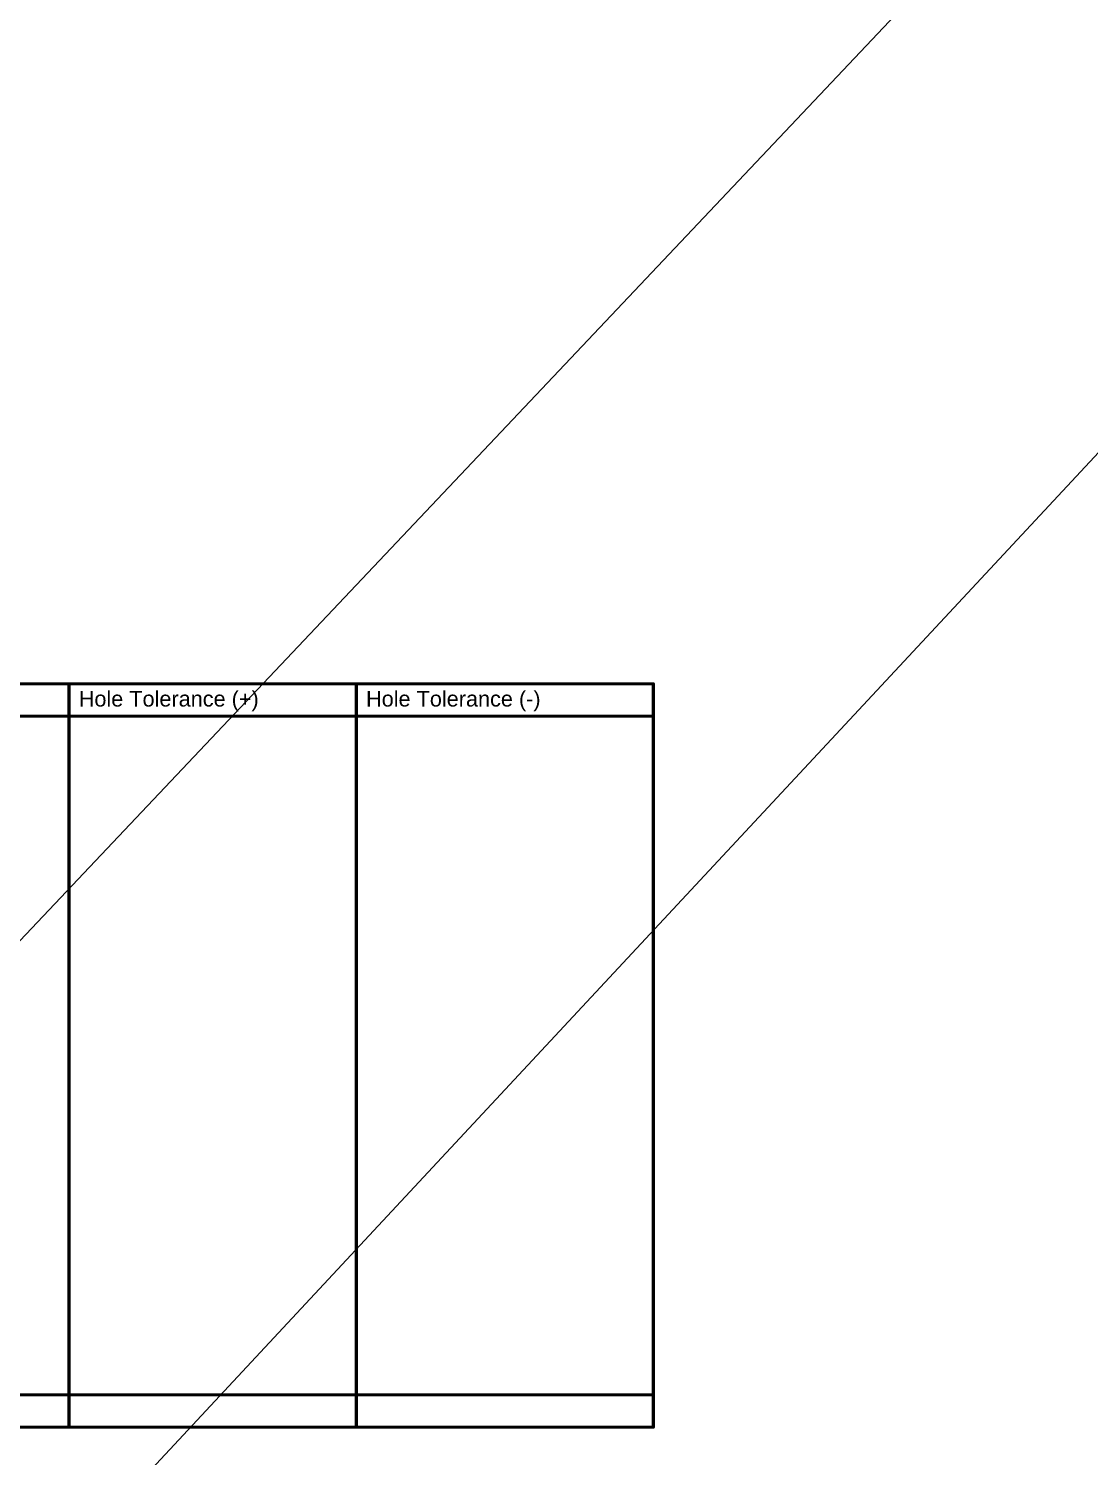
# Model space of a CAD drawing. Header units: inches. Extents: x 0 to 5032, y 0 to 5323.
# Drawn here: x 211.2 to 336.3, y 164.2 to 332.6 of the extents above; entities that cross this region are included whole.
import ezdxf

# ---------------------------------------------------------------- set-up
doc = ezdxf.new("R2010")
doc.units = ezdxf.units.IN
doc.layers.add('Drill Drawing', color=1, linetype='Continuous')
doc.layers.add('Top Solder', color=216, linetype='Continuous')
doc.styles.add('Arial', font='', dxfattribs={"height": 0.2})
doc.styles.get('Arial').set_extended_font_data('Arial')

msp = doc.modelspace()

# ---------------------------------------------------------------- linework, layer by layer
at = {"layer": 'Drill Drawing'}
for points in [[(1.38, 255.32, 0.381, 0.381, 0), (284.87, 255.32, 0.381, 0.381, 0)], [(215.98, 167.69, 0.381, 0.381, 0), (215.98, 255.32, 0.381, 0.381, 0)], [(249.85, 167.69, 0.381, 0.381, 0), (249.85, 255.32, 0.381, 0.381, 0)], [(284.87, 167.69, 0.381, 0.381, 0), (284.87, 255.32, 0.381, 0.381, 0)], [(1.38, 251.51, 0.381, 0.381, 0), (284.87, 251.51, 0.381, 0.381, 0)], [(1.38, 171.5, 0.381, 0.381, 0), (284.87, 171.5, 0.381, 0.381, 0)], [(1.38, 167.69, 0.381, 0.381, 0), (284.87, 167.69, 0.381, 0.381, 0)]]:
    msp.add_lwpolyline(points, format="xyseb", dxfattribs=at)
for points in [[(215.89, 255.32, 0.191, 0.191, 1), (216.08, 255.32, 0.191, 0.191, 1)], [(249.76, 255.32, 0.191, 0.191, 1), (249.95, 255.32, 0.191, 0.191, 1)], [(284.78, 255.32, 0.191, 0.191, 1), (284.97, 255.32, 0.191, 0.191, 1)], [(284.78, 255.32, 0.191, 0.191, 1), (284.97, 255.32, 0.191, 0.191, 1)], [(284.78, 251.51, 0.191, 0.191, 1), (284.97, 251.51, 0.191, 0.191, 1)], [(284.78, 171.5, 0.191, 0.191, 1), (284.97, 171.5, 0.191, 0.191, 1)], [(215.89, 167.69, 0.191, 0.191, 1), (216.08, 167.69, 0.191, 0.191, 1)], [(249.76, 167.69, 0.191, 0.191, 1), (249.95, 167.69, 0.191, 0.191, 1)], [(284.78, 167.69, 0.191, 0.191, 1), (284.97, 167.69, 0.191, 0.191, 1)], [(284.78, 167.69, 0.191, 0.191, 1), (284.97, 167.69, 0.191, 0.191, 1)]]:
    msp.add_lwpolyline(points, format="xyseb", close=True, dxfattribs=at)
at = {"layer": 'Top Solder'}
for p in [(3.12, 6.16), (195.21, 130)]:
    msp.add_line(p, (5032.34, 5323.24), dxfattribs=at)

# ---------------------------------------------------------------- texts
at = {"layer": 'Drill Drawing', "style": 'Arial'}
for s, p in [('Hole Tolerance (+)', (217.12, 252.65)), ('Hole Tolerance (-)', (251, 252.65))]:
    msp.add_text(s, height=1.8288, dxfattribs=at).set_placement(p)

doc.saveas('drawing.dxf')
